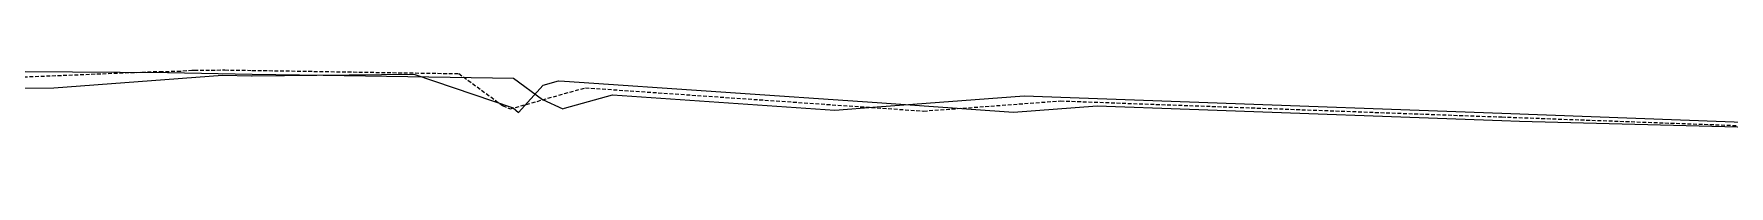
# Model space of a CAD drawing. Header units: centimetres. Extents: x 8495135 to 959133560, y 4530079 to 463453963.
# Drawn here: x 958965749 to 958972530, y 463420909 to 463421230 of the extents above; entities that cross this region are included whole.
import ezdxf

# ---------------------------------------------------------------- set-up
doc = ezdxf.new("R2010")
doc.units = ezdxf.units.CM
doc.header["$LTSCALE"] = 0.1
doc.linetypes.add('DASHED', pattern=[0.75, 0.5, -0.25])
doc.layers.add('40_TERRAIN', color=3, linetype='Continuous')
doc.layers.add('br_hatch_dark', color=8, linetype='Continuous')

msp = doc.modelspace()

# ---------------------------------------------------------------- linework, layer by layer
at = {"layer": '40_TERRAIN', "color": 6}
msp.add_lwpolyline([(958965371.19, 463421155.9), (958965828.29, 463421158.7), (958966503.39, 463421209), (958966618.39, 463421206.4), (958966621.19, 463421206.4), (958967268.99, 463421212.9), (958967665.39, 463421078.2), (958967686.89, 463421060.1), (958967785.99, 463421169.3), (958967847.59, 463421186.7), (958967871.19, 463421185.1), (958969121.19, 463421099.1), (958969666.59, 463421061.6), (958970002.09, 463421086.5), (958970371.19, 463421073), (958971621.19, 463421027.3), (958971691.49, 463421024.8), (958972871.19, 463420994.9), (958973924.69, 463420968.3), (958974121.19, 463420967.6), (958974708.29, 463420965.6), (958974988.09, 463420941.1), (958975371.19, 463420909.2)], dxfattribs=at)
at = {"layer": '40_TERRAIN'}
msp.add_lwpolyline([(958965713.79, 463421224), (958966282.89, 463421219.5), (958966621.19, 463421213.9), (958966906.19, 463421209.1), (958967666.59, 463421197), (958967783.59, 463421111.5), (958967864.19, 463421074.9), (958967871.19, 463421076.9), (958968062.59, 463421130.9), (958968951.89, 463421069.5), (958969121.19, 463421082.1), (958969709.49, 463421125.9), (958970371.19, 463421101.9), (958971621.19, 463421056.4), (958972871.19, 463421010.9), (958973572.99, 463420985.3), (958974121.19, 463420971.5), (958974261.99, 463420968), (958974790.69, 463420966.1), (958975371.19, 463420933.8)], dxfattribs=at)
at = {"layer": 'br_hatch_dark', "linetype": 'DASHED', "ltscale": 300}
msp.add_lwpolyline([(958965371.19, 463421189), (958966252.19, 463421224.4), (958966322.39, 463421224.8), (958966380.79, 463421229.2), (958966390.69, 463421229), (958966512.79, 463421230.2), (958966621.19, 463421228.5), (958967448.69, 463421215.3), (958967623.59, 463421087.3), (958967653.39, 463421073.8), (958967871.19, 463421135.3), (958967954.49, 463421158.8), (958969121.19, 463421078.4), (958969307.59, 463421065.6), (958969854.89, 463421106.2), (958970371.19, 463421087.4), (958971621.19, 463421041.8), (958972629.19, 463421005.1), (958972871.19, 463420999), (958974092.99, 463420968.1), (958974121.19, 463420968), (958975223.09, 463420964.2), (958975226.19, 463420964), (958975371.19, 463420952)], dxfattribs=at)

doc.saveas('drawing.dxf')
